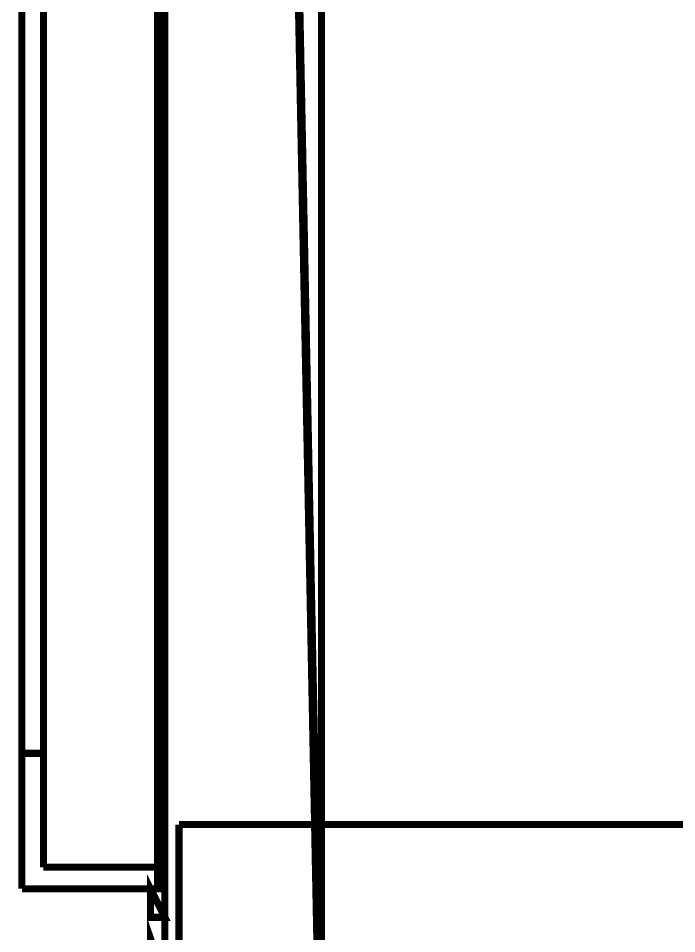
# Model space of a CAD drawing. Extents: x 0 to 210, y 0 to 297.
# Drawn here: x 97.99 to 101.91, y 85.48 to 90.92 of the extents above; entities that cross this region are included whole.
import ezdxf

# ---------------------------------------------------------------- set-up
doc = ezdxf.new("R2010")
doc.units = 0
doc.header["$MEASUREMENT"] = 0
for name, color, linetype in [('C00-00-00-BLACK', 7, 'Continuous'), ('C00-FF-00', 3, 'Continuous'), ('C62-64-65', 252, 'Continuous'), ('CC6-C8-CA', 254, 'Continuous')]:
    doc.layers.add(name, color=color, linetype=linetype)

msp = doc.modelspace()

# ---------------------------------------------------------------- linework, layer by layer
at = {"layer": 'C00-00-00-BLACK', "const_width": 0.0423}
for points in [[(99.7934, 84.0507), (99.7934, 131.27), (98.8617, 131.27), (98.8617, 84.0507)], [(98.0115, 121.012), (98.0115, 85.7458)], [(98.8191, 121.012), (98.8191, 85.7458)], [(98.1396, 120.928), (98.1396, 85.8739)], [(98.0115, 86.5505), (98.1396, 86.5505)], [(102.212, 86.1275), (98.946, 86.1275)], [(98.946, 84.2617), (98.946, 86.1275)], [(98.1396, 85.8739), (98.8191, 85.8739)], [(98.0115, 85.7458), (98.8191, 85.7458)]]:
    msp.add_lwpolyline(points, dxfattribs=at)
at = {"layer": 'C00-FF-00', "const_width": 0.0423}
for points in [[(98.7764, 85.5761), (98.8617, 85.5761), (98.7764, 85.7458), (98.7764, 85.5761)], [(98.8617, 85.5761), (98.7764, 85.7458), (98.8617, 85.7458), (98.8617, 85.5761)], [(98.7764, 85.1958), (98.8617, 85.1958), (98.7764, 85.4495), (98.7764, 85.1958)]]:
    msp.add_lwpolyline(points, close=True, dxfattribs=at)
msp.add_lwpolyline([(98.7764, 85.7458), (98.8617, 85.7458)], dxfattribs=at)
at = {"layer": 'C00-FF-00'}
for points in [[(98.7764, 85.5761), (98.8617, 85.5761), (98.7764, 85.7458), (98.7764, 85.5761)], [(98.8617, 85.5761), (98.7764, 85.7458), (98.8617, 85.7458), (98.8617, 85.5761)]]:
    msp.add_lwpolyline(points, close=True, dxfattribs=at)
at = {"layer": 'C62-64-65', "const_width": 0.0423}
for points in [[(99.7934, 131.27), (98.8617, 131.27), (99.7934, 84.5164), (99.7934, 131.27)], [(98.8617, 131.27), (99.7934, 84.5164), (98.8617, 84.5164), (98.8617, 131.27)]]:
    msp.add_lwpolyline(points, close=True, dxfattribs=at)
at = {"layer": 'C62-64-65'}
for points in [[(99.7934, 131.27), (98.8617, 131.27), (99.7934, 84.5164), (99.7934, 131.27)], [(98.8617, 131.27), (99.7934, 84.5164), (98.8617, 84.5164), (98.8617, 131.27)]]:
    msp.add_lwpolyline(points, close=True, dxfattribs=at)
at = {"layer": 'CC6-C8-CA', "const_width": 0.0423}
for points in [[(99.7934, 131.27), (98.8617, 131.27), (99.7934, 84.0507), (99.7934, 131.27)], [(98.8617, 131.27), (99.7934, 84.0507), (98.8617, 84.0507), (98.8617, 131.27)]]:
    msp.add_lwpolyline(points, close=True, dxfattribs=at)
at = {"layer": 'CC6-C8-CA'}
for points in [[(99.7934, 131.27), (98.8617, 131.27), (99.7934, 84.0507), (99.7934, 131.27)], [(98.8617, 131.27), (99.7934, 84.0507), (98.8617, 84.0507), (98.8617, 131.27)]]:
    msp.add_lwpolyline(points, close=True, dxfattribs=at)

doc.saveas('drawing.dxf')
